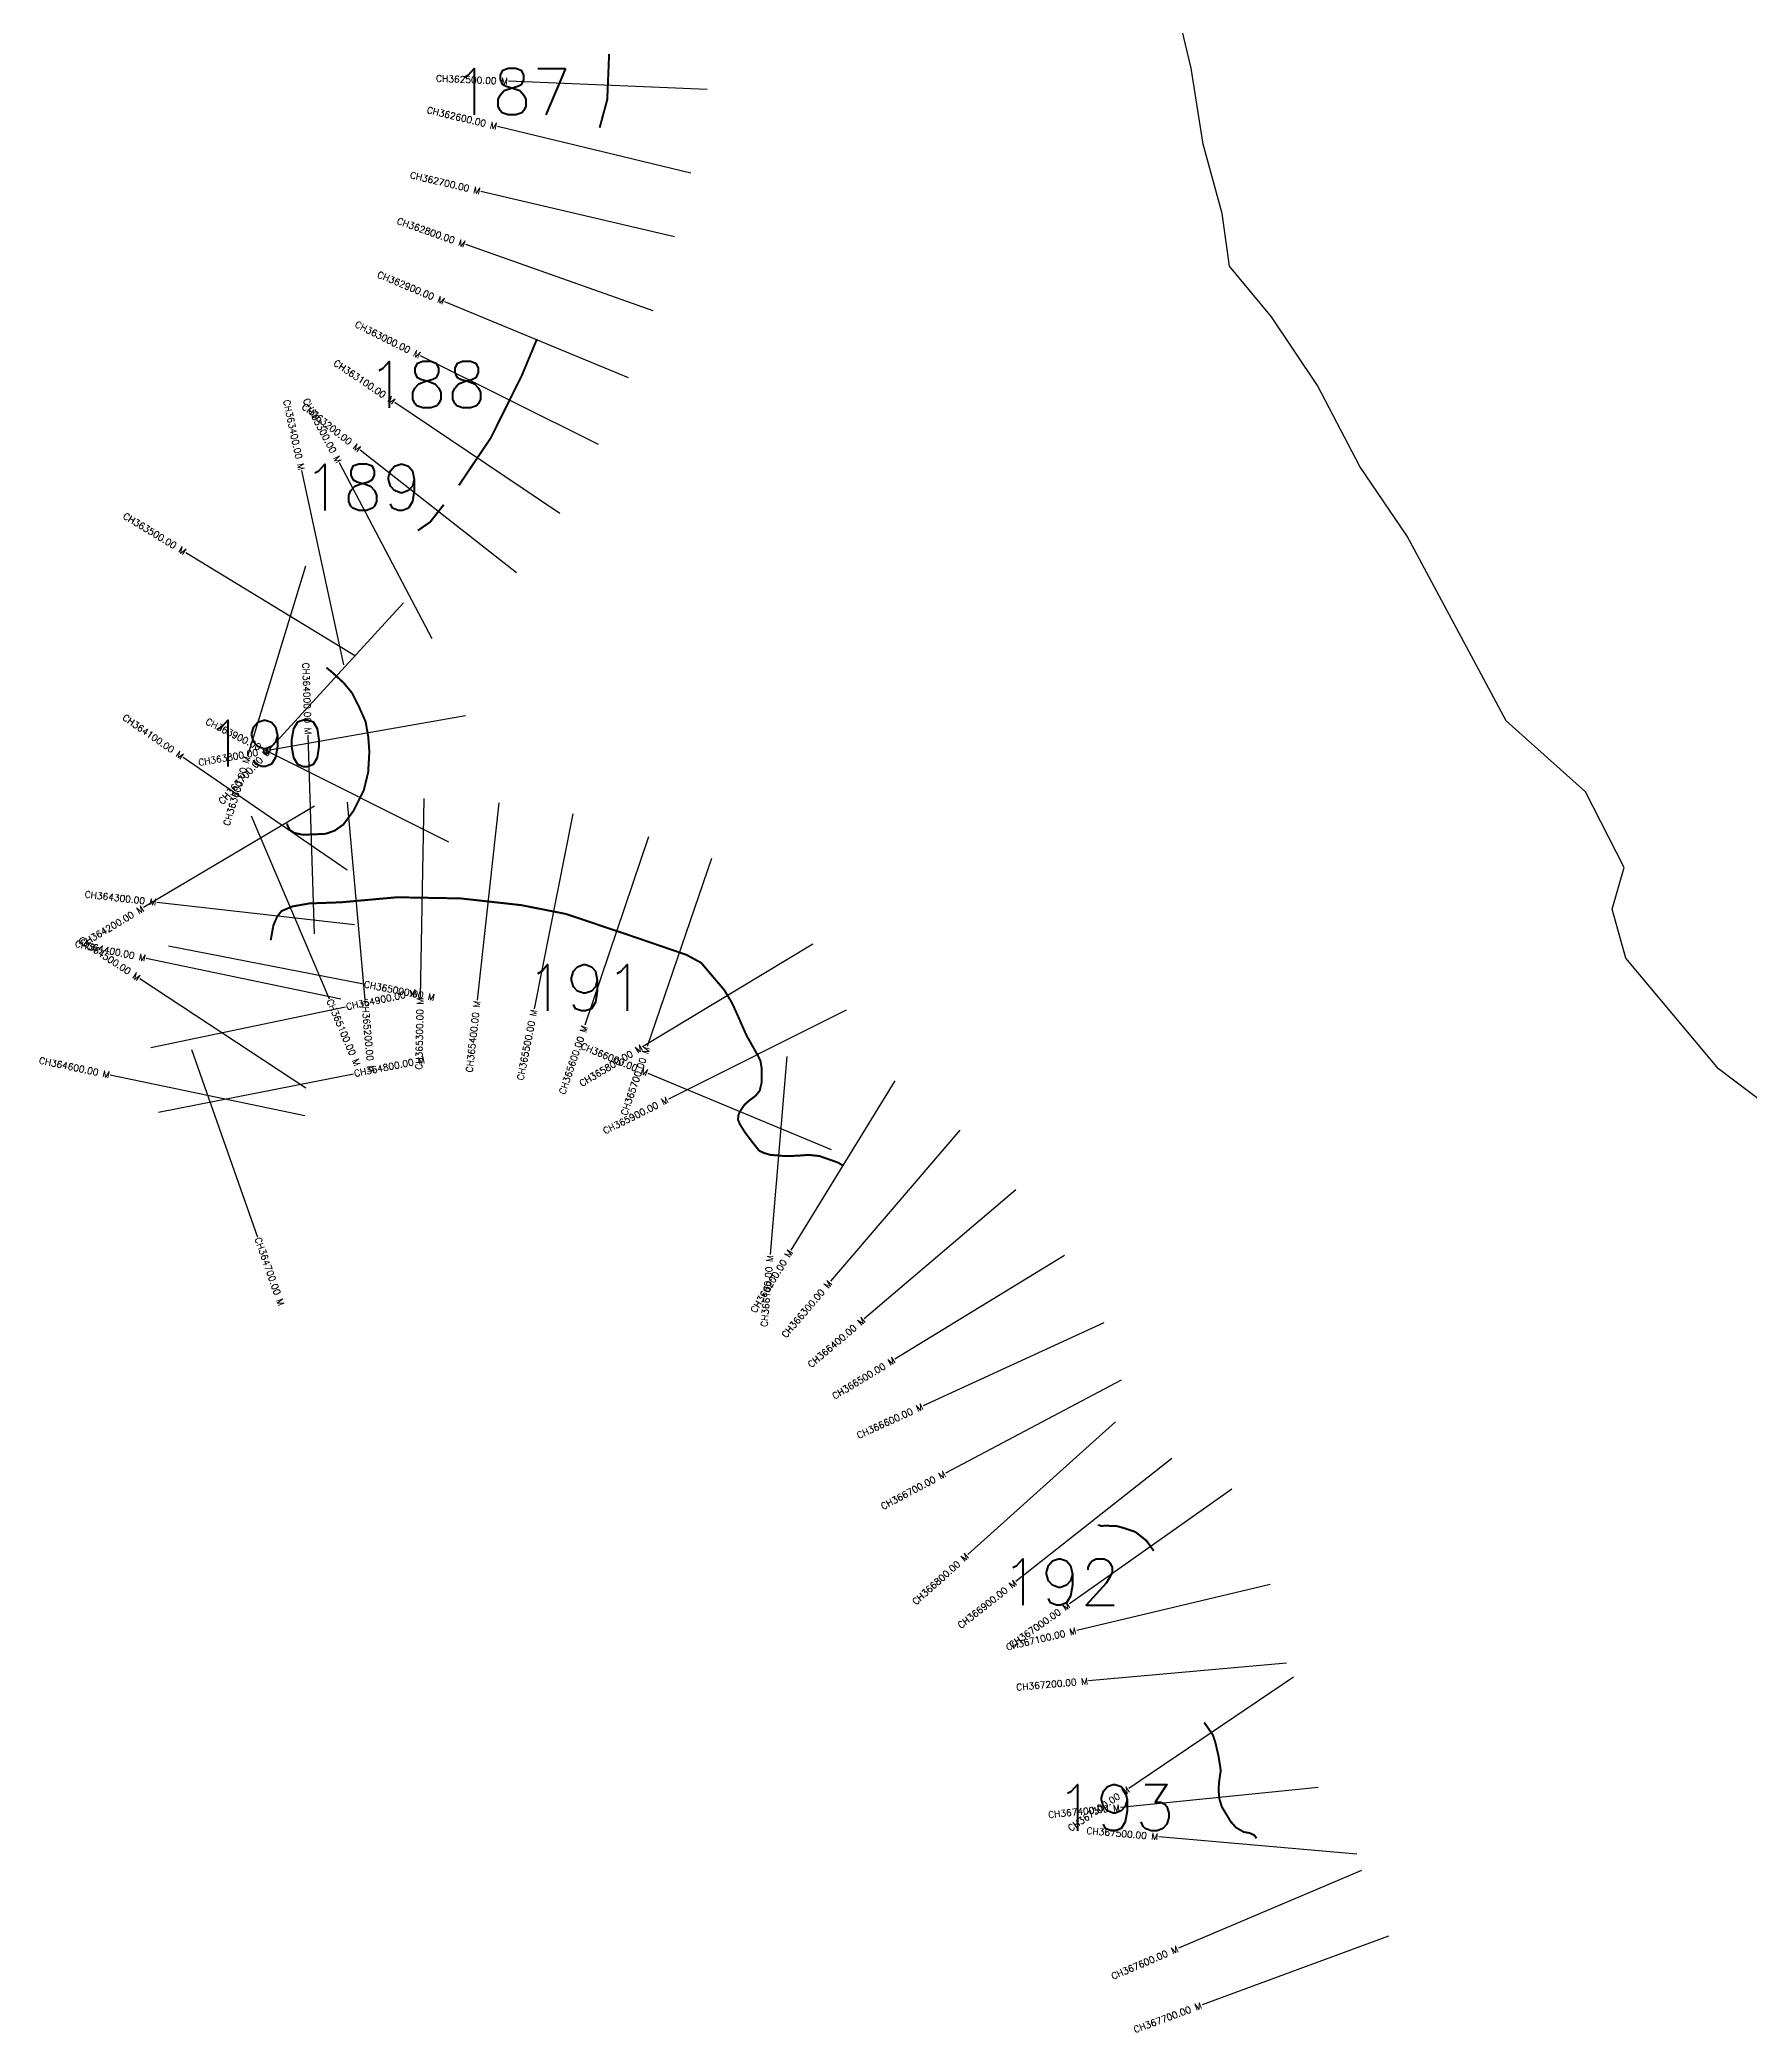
# Model space of a CAD drawing. Header units: metres. Extents: x 297154 to 302393, y 1968682 to 1973907.
# Drawn here: x 297192 to 299773, y 1968682 to 1971689 of the extents above; entities that cross this region are included whole.
import ezdxf
from ezdxf.enums import TextEntityAlignment as Align

# ---------------------------------------------------------------- set-up
doc = ezdxf.new("R2010")
doc.units = ezdxf.units.M
doc.header["$MEASUREMENT"] = 0
for name, color, linetype in [('CS', 134, 'Continuous'), ('CSMark', 6, 'Continuous'), ('NATURALLY PROTECTED', 3, 'Continuous')]:
    doc.layers.add(name, color=color, linetype=linetype)
doc.styles.get("Standard").update_dxf_attribs({"font": 'simplex.shx'})

msp = doc.modelspace()

# ---------------------------------------------------------------- linework, layer by layer
at = {"color": 6, "flags": 128}
msp.add_lwpolyline([(299795.4, 1970083), (299725.5, 1970136), (299585.8, 1970302.7), (299565.2, 1970377), (299583.3, 1970439.7), (299524.5, 1970553.9), (299405, 1970660.9), (299255.8, 1970939.6), (299184, 1971045.1), (299120.2, 1971167), (299050.6, 1971270.6), (298987.3, 1971347.1), (298976.4, 1971426.7), (298947.4, 1971531.2), (298929.5, 1971646.2), (298847.4, 1971989)], dxfattribs=at)
at = {"layer": 'CS'}
for p, q in [((298199, 1971614.1), (297899.2, 1971626.3)), ((298174.3, 1971487.6), (297882.6, 1971557.9)), ((298149.5, 1971391.7), (297857.5, 1971460.1)), ((298117.6, 1971280), (297834.7, 1971379.8)), ((298080.2, 1971178.6), (297803.1, 1971293.6)), ((298035, 1971078), (297766.4, 1971211.8)), ((297976.5, 1970974), (297727.6, 1971141.5)), ((297911.4, 1970884.3), (297675.3, 1971069.5)), ((297650.7, 1970745.4), (297587.2, 1971038.6)), ((297784.1, 1970784.9), (297644, 1971050.2)), ((297668.4, 1970758.7), (297412.2, 1970914.8)), ((297592.9, 1970894.6), (297505.1, 1970607.7)), ((297740.8, 1970839), (297537.9, 1970617.9)), ((297834.2, 1970668.7), (297538.7, 1970616.8)), ((297606.4, 1970339.6), (297596.7, 1970639.5)), ((297655.5, 1970435.8), (297408.3, 1970605.7)), ((297809.3, 1970477.9), (297541, 1970612.1)), ((297606.3, 1970532), (297348.2, 1970379.1)), ((297510.8, 1970517.5), (297628.4, 1970241.5)), ((297655.4, 1970538.5), (297682.2, 1970239.7)), ((297771.2, 1970544), (297765.8, 1970244)), ((297884.7, 1970537.4), (297851.8, 1970239.3)), ((297996.1, 1970520.4), (297937.9, 1970226.1)), ((298110.3, 1970485.9), (298014.6, 1970201.6)), ((298205.7, 1970453.4), (298108.6, 1970169.6)), ((297666.6, 1970353), (297368.5, 1970387)), ((297385.7, 1970321.2), (297680.2, 1970264)), ((298358.3, 1970323.8), (298101.2, 1970169.1)), ((297646, 1970241), (297352.3, 1970302.5)), ((297593.2, 1970106.5), (297342.7, 1970271.6)), ((297359.5, 1970167.9), (297653.2, 1970229.1)), ((298408.8, 1970224.4), (298140.5, 1970090.1)), ((297420.8, 1970164.9), (297520.3, 1969881.9)), ((298319.3, 1970154.4), (298294.1, 1969855.4)), ((297591.5, 1970064.8), (297297.8, 1970126.4)), ((297370.8, 1970070.4), (297665.2, 1970128.4)), ((298386.9, 1970013.5), (298110, 1970128.9)), ((298482.1, 1970117.9), (298325.2, 1969862.1)), ((298580.3, 1970043.2), (298385.4, 1969815.2)), ((298664.7, 1969953), (298436.2, 1969758.6)), ((298738.4, 1969854.1), (298482.3, 1969697.7)), ((298797.7, 1969752.6), (298525.1, 1969627.3)), ((298824, 1969666.1), (298558.9, 1969525.7)), ((298815.5, 1969603), (298592.2, 1969402.6)), ((298900.4, 1969547.8), (298664.9, 1969362)), ((298991, 1969501.1), (298746, 1969328.1)), ((299048.9, 1969357.4), (298757, 1969288.2)), ((299073.4, 1969238.7), (298774.6, 1969212)), ((299084.2, 1969217.8), (298835.7, 1969049.7)), ((299121.2, 1969051.3), (298822.7, 1969020.9)), ((299179.6, 1968950.6), (298880.7, 1968976.6)), ((299186.4, 1968925.8), (298910.3, 1968808.4)), ((299227.4, 1968826.6), (298945.9, 1968723))]:
    msp.add_line(p, q, dxfattribs=at)
at = {"layer": 'NATURALLY PROTECTED', "const_width": 3, "flags": 128}
for points in [[(298051, 1971667.6), (298048.2, 1971598.7), (298036.7, 1971556.2)], [(297942.1, 1971237.2), (297919.1, 1971181.9), (297872.2, 1971087.7), (297824.2, 1971016.4)], [(297801.4, 1970987.2), (297781, 1970961.2), (297762.3, 1970948.2)], [(297624.3, 1970741.4), (297633.7, 1970733.6), (297650.3, 1970718.4), (297662.9, 1970703.2), (297673.1, 1970683.1), (297683.5, 1970659.7), (297687.5, 1970636.7), (297689.1, 1970614.3), (297687.3, 1970583.3), (297680.7, 1970556.1), (297665.1, 1970525), (297649.7, 1970504.3), (297636.5, 1970495.1), (297623, 1970490.5), (297605.8, 1970489.7), (297588.5, 1970489.1), (297575.6, 1970491.9), (297569.2, 1970496.1), (297565.4, 1970503.5), (297565, 1970506)], [(297540.2, 1970329.9), (297544.3, 1970352.4), (297550, 1970365.6), (297556.7, 1970374), (297572.7, 1970380.8), (297598.5, 1970385.4), (297646.4, 1970387.1), (297730.6, 1970394.7), (297826.5, 1970393), (297918.4, 1970382.8), (297986, 1970369.5), (298087.9, 1970335.2), (298167.8, 1970307.8), (298189.9, 1970295.8), (298207.9, 1970274.6), (298224.8, 1970254.7), (298236.2, 1970235.8), (298244.9, 1970216.8), (298258.2, 1970186.5), (298274.7, 1970157.3), (298279.4, 1970147.9), (298281.5, 1970134.8), (298281.2, 1970115), (298278.4, 1970102.9), (298272.2, 1970095.2), (298261.3, 1970086.9), (298255.2, 1970081.4), (298248.5, 1970071.4), (298246.1, 1970065.5), (298245.6, 1970059), (298247.8, 1970053.2), (298256, 1970039.9), (298266.4, 1970026.2), (298277.6, 1970012), (298285.7, 1970008.4), (298294.6, 1970005.9), (298315.3, 1970004.2), (298333.5, 1970004.5), (298352.1, 1970005.9), (298368.5, 1970004.1), (298396.5, 1969994.3), (298404.4, 1969989.5)], [(298789, 1969447.9), (298789.1, 1969447.7), (298793.5, 1969445.8), (298800.7, 1969446.2), (298817.6, 1969445.5), (298827.1, 1969442.9), (298845.3, 1969436.9), (298862.2, 1969423.4), (298873.1, 1969408.1)], [(298949.2, 1969149.3), (298949.9, 1969148.2), (298953.2, 1969143.6), (298962.3, 1969130.2), (298965.7, 1969120.4), (298970.7, 1969099.1), (298972.9, 1969085.3), (298974.2, 1969076.5), (298972.5, 1969065.6), (298971.5, 1969057.3), (298970.9, 1969046.8), (298972.2, 1969033.5), (298975.9, 1969021.7), (298989.4, 1968999.4), (298997.1, 1968990.7), (299008.8, 1968983.9), (299017.7, 1968982.4), (299024.9, 1968979.1), (299028.2, 1968974.3)]]:
    msp.add_lwpolyline(points, dxfattribs=at)

# ---------------------------------------------------------------- texts
at = {"char_height": 70, "attachment_point": 1}
for s, insert in [('187', (297814.4, 1971645.5)), ('188', (297685.9, 1971203.2)), ('189', (297589, 1971048.5)), ('190', (297442.6, 1970662.2)), ('191', (297925.2, 1970293.1)), ('192', (298642.3, 1969396.3)), ('193', (298725, 1969055.7))]:
    msp.add_mtext_dynamic_manual_height_columns(s, width=95.172, gutter_width=1, heights=[0], dxfattribs=dict(at, insert=insert))
at = {"layer": 'CSMark'}
for s, rotation, p in [('CH362500.00 M', 357.6617, (297898.2, 1971626.3)), ('CH362600.00 M', 346.449, (297881.7, 1971558.1)), ('CH362700.00 M', 346.8097, (297856.5, 1971460.4)), ('CH362800.00 M', 340.5857, (297833.7, 1971380.1)), ('CH362900.00 M', 337.4725, (297802.1, 1971293.9)), ('CH363000.00 M', 333.5149, (297765.5, 1971212.2)), ('CH363100.00 M', 326.0623, (297726.8, 1971142.1)), ('CH363300.00 M', 297.843, (297643.5, 1971051)), ('CH363400.00 M', 282.2358, (297586.9, 1971039.6)), ('CH363200.00 M', 321.8897, (297674.5, 1971070.1)), ('CH363500.00 M', 328.6558, (297411.3, 1970915.3)), ('CH364000.00 M', 271.8579, (297596.7, 1970640.5)), ('CH364100.00 M', 325.4877, (297407.4, 1970606.3)), ('CH363900.00 M', 333.4215, (297540.1, 1970612.6)), ('CH363800.00 M', 9.9654, (297537.8, 1970616.6)), ('CH363700.00 M', 47.4542, (297537.3, 1970617.2)), ('CH363600.00 M', 72.9804, (297504.8, 1970606.8)), ('CH364300.00 M', 353.5048, (297367.5, 1970387.1)), ('CH364200.00 M', 30.6412, (297347.4, 1970378.6)), ('CH364400.00 M', 348.1801, (297351.4, 1970302.7)), ('CH364500.00 M', 326.603, (297341.9, 1970272.1)), ('CH365300.00 M', 88.9726, (297765.8, 1970243)), ('CH365400.00 M', 83.7016, (297851.7, 1970238.3)), ('CH365500.00 M', 78.8146, (297937.7, 1970225.1)), ('CH365600.00 M', 71.4061, (298014.3, 1970200.6)), ('CH365800.00 M', 31.0356, (298100.4, 1970168.6)), ('CH366000.00 M', 337.3695, (298109.1, 1970129.3)), ('CH365700.00 M', 71.1142, (298108.2, 1970168.6)), ('CH364600.00 M', 348.1549, (297296.9, 1970126.6)), ('CH365900.00 M', 26.579, (298139.6, 1970089.7)), ('CH366200.00 M', 58.4717, (298324.7, 1969861.3)), ('CH366100.00 M', 85.1823, (298294, 1969854.4)), ('CH366300.00 M', 49.4876, (298384.7, 1969814.4)), ('CH366400.00 M', 40.3915, (298435.5, 1969758)), ('CH366500.00 M', 31.4058, (298481.5, 1969697.2)), ('CH366600.00 M', 24.6749, (298524.2, 1969626.9)), ('CH366700.00 M', 27.9108, (298558, 1969525.2)), ('CH366800.00 M', 41.9124, (298591.5, 1969402)), ('CH366900.00 M', 38.2821, (298664.1, 1969361.3)), ('CH367000.00 M', 35.2331, (298745.1, 1969327.5)), ('CH367100.00 M', 13.3334, (298756, 1969287.9)), ('CH367200.00 M', 5.1109, (298773.6, 1969211.9)), ('CH367300.00 M', 34.0725, (298834.9, 1969049.1)), ('CH367400.00 M', 5.8084, (298821.7, 1969020.8)), ('CH367500.00 M', 355.0423, (298879.7, 1968976.7)), ('CH367600.00 M', 23.0434, (298909.4, 1968808)), ('CH367700.00 M', 20.2134, (298944.9, 1968722.6))]:
    msp.add_text(s, height=10, rotation=rotation, dxfattribs=at).set_placement(p, align=Align.MIDDLE_RIGHT)
for s, rotation, p in [('CH364900.00 M', 11.7577, (297654.2, 1970229.3)), ('CH365000.00 M', 348.9959, (297681.2, 1970263.8)), ('CH365100.00 M', 293.0789, (297628.8, 1970240.6)), ('CH365200.00 M', 275.1319, (297682.3, 1970238.7)), ('CH364800.00 M', 11.1464, (297666.2, 1970128.6)), ('CH364700.00 M', 289.3602, (297520.6, 1969881))]:
    msp.add_text(s, height=10, rotation=rotation, dxfattribs=at).set_placement(p, align=Align.MIDDLE_LEFT)

doc.saveas('drawing.dxf')
